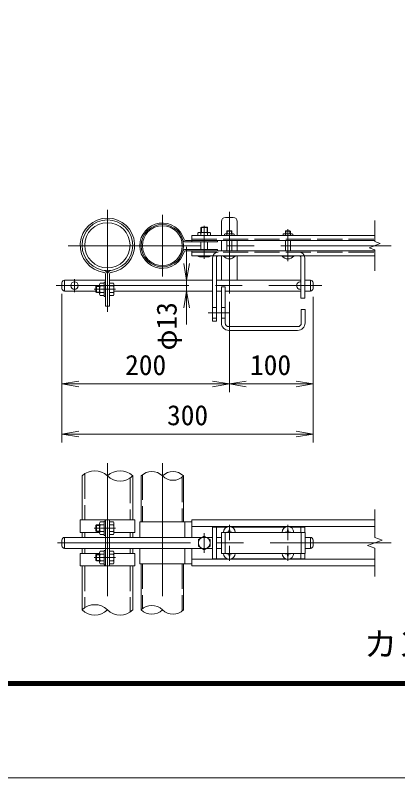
# Model space of a CAD drawing. Units: millimetres at full size, with parts at other scales. Extents: x -4200 to 4200, y -2970 to 2970.
# Drawn here: x -3286 to -2372, y -2970 to -1149 of the extents above; entities that cross this region are included whole.
import ezdxf
from ezdxf.enums import TextEntityAlignment as Align

# ---------------------------------------------------------------- set-up
doc = ezdxf.new("R2010")
doc.units = ezdxf.units.MM
doc.header["$LTSCALE"] = 10
doc.linetypes.add('DASHED', pattern=[7.5, 6, -1.5])
doc.linetypes.add('USER1', pattern=[50.8, 31.75, -6.35, 6.35, -6.35])
doc.layers.add('0-0_D-TTL-TXT', color=7, linetype='Continuous')
for name, color, linetype, lineweight in [('0-2_D-STR1', 1, 'Continuous', 18), ('0-3_D-BMK', 2, 'USER1', 13), ('0-4_D-STR3', 3, 'Continuous', 13), ('0-8_D-STR-DIM', 7, 'Continuous', 13), ('0-9_0', 7, 'Continuous', 18), ('0-B_D-TTL', 7, 'Continuous', 18)]:
    doc.layers.add(name, color=color, linetype=linetype, lineweight=lineweight)
doc.styles.add('ＭＳ ゴシック', font='')
doc.styles.get('ＭＳ ゴシック').set_extended_font_data('MS Gothic')

# ---------------------------------------------------------------- blocks, each defined once
blk = doc.blocks.new('_Open')
at = {"layer": '0-9_0'}
blk.add_line((-10, 1.667), (0, 0), dxfattribs=at)
blk.add_lwpolyline([(-10, -1.667), (0, 0), (-10, 0)], dxfattribs=at)

msp = doc.modelspace()

# ---------------------------------------------------------------- linework, layer by layer
at = {"layer": '0-2_D-STR1'}
for p, q in [((-3126.22, -2249.04), (-3126.22, -2354.04)), ((-3005.22, -2249.04), (-3005.22, -2354.04)), ((-2985.22, -2249.04), (-2985.22, -2359.04)), ((-2883.62, -2249.04), (-2883.62, -2359.04)), ((-3126.22, -2384.04), (-3126.22, -2396.04)), ((-3005.22, -2384.04), (-3005.22, -2396.04)), ((-3126.22, -2422.04), (-3126.22, -2434.04)), ((-3005.22, -2422.04), (-3005.22, -2434.04)), ((-3126.22, -2464.04), (-3126.22, -2569.04)), ((-3005.22, -2464.04), (-3005.22, -2569.04)), ((-2985.22, -2459.04), (-2985.22, -2569.04)), ((-2883.62, -2459.04), (-2883.62, -2569.04))]:
    msp.add_line(p, q, dxfattribs=at)
at = {"layer": '0-2_D-STR1', "linetype": 'DASHED'}
for p, q in [((-3119.82, -2243.8), (-3119.82, -2354.04)), ((-3011.62, -2254.27), (-3011.62, -2354.04)), ((-2982.02, -2246.21), (-2982.02, -2359.04)), ((-2886.82, -2251.86), (-2886.82, -2359.04)), ((-3119.82, -2384.04), (-3119.82, -2396.04)), ((-3011.62, -2384.04), (-3011.62, -2396.04)), ((-3119.82, -2422.04), (-3119.82, -2434.04)), ((-3011.62, -2422.04), (-3011.62, -2434.04)), ((-3119.82, -2464.04), (-3119.82, -2563.8)), ((-3011.62, -2464.04), (-3011.62, -2574.27)), ((-2985.22, -2459.04), (-2985.22, -2569.04)), ((-2982.02, -2459.04), (-2982.02, -2566.21)), ((-2886.82, -2459.04), (-2886.82, -2571.86))]:
    msp.add_line(p, q, dxfattribs=at)
at = {"layer": '0-2_D-STR1'}
for centre, radius in [((-3065.72, -1698.19), 60.5), ((-3065.72, -1698.19), 54.1), ((-2934.42, -1699.04), 50.8), ((-2934.42, -1699.04), 47.6)]:
    msp.add_circle(centre, radius, dxfattribs=at)
at = {"layer": '0-3_D-BMK'}
for p, q in [((-3065.72, -1613.8), (-3065.72, -1857.29)), ((-2774.42, -1618.4), (-2774.42, -1813.43)), ((-2934.42, -1625.42), (-2934.42, -1772.65)), ((-2834.42, -1651.51), (-2834.42, -1730.21)), ((-2634.42, -1659.67), (-2634.42, -1735.78)), ((-3159.62, -1699.04), (-2388.02, -1699.04)), ((-3144.42, -1778.65), (-3144.42, -1810.22)), ((-3188.35, -1794.44), (-2553.04, -1794.44)), ((-3046.1, -1803.29), (-3097.45, -1803.29)), ((-2825.28, -1859.44), (-2774.99, -1859.44)), ((-3065.72, -2218.45), (-3065.72, -2589.62)), ((-2934.42, -2218.45), (-2934.42, -2589.62)), ((-2774.42, -2402.25), (-2774.42, -2365.99)), ((-2634.42, -2402.25), (-2634.42, -2365.99)), ((-3046.1, -2374.04), (-3097.45, -2374.04)), ((-2834.42, -2385.46), (-2834.42, -2432.61)), ((-3185.06, -2409.04), (-2388.02, -2409.04)), ((-2774.42, -2415.82), (-2774.42, -2452.08)), ((-2634.42, -2415.82), (-2634.42, -2452.08)), ((-3046.1, -2444.04), (-3097.45, -2444.04))]:
    msp.add_line(p, q, dxfattribs=at)
at = {"layer": '0-4_D-STR3'}
for p, q in [((-2783.42, -1631.44), (-2765.42, -1631.44)), ((-2841.07, -1654.44), (-2842.42, -1655.79)), ((-2842.42, -1667.44), (-2842.42, -1655.79)), ((-2842.42, -1655.79), (-2826.42, -1655.79)), ((-2841.07, -1654.44), (-2827.78, -1654.44)), ((-2841.07, -1667.44), (-2841.07, -1654.44)), ((-2827.78, -1667.44), (-2827.78, -1654.44)), ((-2826.42, -1655.79), (-2827.78, -1654.44)), ((-2826.42, -1667.44), (-2826.42, -1655.79)), ((-2793.42, -1641.44), (-2793.42, -1674.84)), ((-2755.42, -1641.44), (-2755.42, -1674.84)), ((-2864.42, -1674.84), (-2864.42, -1690.04)), ((-2864.42, -1674.84), (-2426.87, -1674.84)), ((-2849.42, -1669.04), (-2849.42, -1674.84)), ((-2846.26, -1667.44), (-2822.58, -1667.44)), ((-2842.42, -1674.84), (-2842.42, -1669.04)), ((-2826.42, -1674.84), (-2826.42, -1669.04)), ((-2819.42, -1669.04), (-2819.42, -1674.84)), ((-2785.92, -1671.64), (-2785.92, -1674.84)), ((-2779.34, -1663.24), (-2780.42, -1664.32)), ((-2780.42, -1670.44), (-2780.42, -1664.32)), ((-2780.42, -1664.32), (-2768.42, -1664.32)), ((-2780.42, -1674.84), (-2780.42, -1671.64)), ((-2779.34, -1670.44), (-2779.34, -1663.24)), ((-2779.34, -1663.24), (-2769.5, -1663.24)), ((-2779.34, -1663.24), (-2769.5, -1663.24)), ((-2769.5, -1670.44), (-2769.5, -1663.24)), ((-2769.5, -1663.24), (-2768.42, -1664.32)), ((-2768.42, -1670.44), (-2768.42, -1664.32)), ((-2768.42, -1674.84), (-2768.42, -1671.64)), ((-2762.92, -1671.64), (-2762.92, -1674.84)), ((-2645.92, -1671.64), (-2645.92, -1674.84)), ((-2639.34, -1663.24), (-2640.42, -1664.32)), ((-2640.42, -1664.32), (-2628.42, -1664.32)), ((-2640.42, -1670.44), (-2640.42, -1664.32)), ((-2640.42, -1674.84), (-2640.42, -1671.64)), ((-2639.34, -1663.24), (-2629.5, -1663.24)), ((-2639.34, -1670.44), (-2639.34, -1663.24)), ((-2629.5, -1670.44), (-2629.5, -1663.24)), ((-2628.42, -1670.44), (-2628.42, -1664.32)), ((-2628.42, -1674.84), (-2628.42, -1671.64)), ((-2622.92, -1671.64), (-2622.92, -1674.84)), ((-2879.33, -1686.84), (-2426.87, -1686.84)), ((-2879.33, -1690.04), (-2802.42, -1690.04)), ((-2842.42, -1708.04), (-2842.42, -1690.04)), ((-2826.42, -1708.04), (-2826.42, -1690.04)), ((-2802.42, -1686.84), (-2802.42, -1690.04)), ((-2793.42, -1686.84), (-2793.42, -1711.24)), ((-2780.42, -1711.24), (-2780.42, -1686.84)), ((-2768.42, -1711.24), (-2768.42, -1686.84)), ((-2755.42, -1686.84), (-2755.42, -1711.24)), ((-2640.42, -1711.24), (-2640.42, -1686.84)), ((-2628.42, -1711.24), (-2628.42, -1686.84)), ((-2879.33, -1708.04), (-2802.42, -1708.04)), ((-2879.33, -1711.24), (-2426.87, -1711.24)), ((-2864.42, -1711.24), (-2864.42, -1723.24)), ((-2802.42, -1708.04), (-2802.42, -1711.24)), ((-2864.42, -1723.24), (-2426.87, -1723.24)), ((-2849.42, -1723.24), (-2849.42, -1724.24)), ((-2822.78, -1725.44), (-2845.98, -1725.44)), ((-2842.42, -1723.24), (-2842.42, -1724.24)), ((-2826.42, -1723.24), (-2826.42, -1724.24)), ((-2819.42, -1723.24), (-2819.42, -1724.24)), ((-2805.42, -1727.74), (-2805.42, -1879.44)), ((-2793.42, -1723.24), (-2793.42, -1781.44)), ((-2788.42, -1723.24), (-2760.42, -1723.24)), ((-2788.42, -1724.06), (-2788.42, -1723.24)), ((-2788.42, -1724.06), (-2760.42, -1724.06)), ((-2760.42, -1724.06), (-2760.42, -1723.24)), ((-2755.42, -1723.24), (-2755.42, -1781.44)), ((-2648.42, -1723.24), (-2620.42, -1723.24)), ((-2648.42, -1724.06), (-2648.42, -1723.24)), ((-2648.42, -1724.06), (-2620.42, -1724.06)), ((-2620.42, -1724.06), (-2620.42, -1723.24)), ((-2603.42, -1727.74), (-2603.42, -1824.44)), ((-2594.42, -1727.94), (-2594.42, -1824.44)), ((-3168.42, -1781.44), (-3070.32, -1781.44)), ((-3168.42, -1781.44), (-3168.42, -1807.44)), ((-3070.32, -1767.28), (-3070.32, -1843.29)), ((-3065.72, -1767.28), (-3065.72, -1843.29)), ((-3061.12, -1767.28), (-3061.12, -1843.29)), ((-3061.12, -1781.44), (-2814.42, -1781.44)), ((-2805.42, -1781.44), (-2603.42, -1781.44)), ((-2594.42, -1781.44), (-2580.42, -1781.44)), ((-2580.42, -1781.44), (-2580.42, -1807.44)), ((-3174.42, -1787.44), (-3174.42, -1801.44)), ((-3093.12, -1796.65), (-3091.77, -1795.29)), ((-3093.12, -1796.65), (-3093.12, -1809.94)), ((-3084.52, -1796.65), (-3093.12, -1796.65)), ((-3084.52, -1795.29), (-3091.77, -1795.29)), ((-3091.77, -1795.29), (-3091.77, -1811.29)), ((-3084.52, -1791.65), (-3084.52, -1814.85)), ((-3073.52, -1788.29), (-3083.32, -1788.29)), ((-3073.52, -1795.29), (-3083.32, -1795.29)), ((-3073.52, -1786.29), (-3073.52, -1820.29)), ((-3070.32, -1786.29), (-3073.52, -1786.29)), ((-3061.12, -1785.49), (-3061.12, -1821.09)), ((-3061.12, -1788.29), (-3051.32, -1788.29)), ((-3061.12, -1795.29), (-3051.32, -1795.29)), ((-3050.12, -1791.65), (-3050.12, -1814.85)), ((-2793.42, -1797.44), (-2793.42, -1883.44)), ((-2793.42, -1797.44), (-2784.42, -1797.44)), ((-2784.42, -1797.44), (-2784.42, -1883.44)), ((-2574.42, -1787.44), (-2574.42, -1801.44)), ((-3168.42, -1807.44), (-3093.12, -1807.44)), ((-3084.52, -1809.94), (-3093.12, -1809.94)), ((-3093.12, -1809.94), (-3091.77, -1811.29)), ((-3084.52, -1811.29), (-3091.77, -1811.29)), ((-3073.52, -1811.29), (-3083.32, -1811.29)), ((-3073.52, -1818.29), (-3083.32, -1818.29)), ((-3070.32, -1820.29), (-3073.52, -1820.29)), ((-3061.12, -1811.29), (-3051.32, -1811.29)), ((-3061.12, -1818.29), (-3051.32, -1818.29)), ((-3050.12, -1807.44), (-2814.42, -1807.44)), ((-2805.42, -1807.44), (-2793.42, -1807.44)), ((-2784.42, -1807.44), (-2603.42, -1807.44)), ((-2594.42, -1807.44), (-2580.42, -1807.44)), ((-2603.42, -1824.44), (-2594.42, -1824.44)), ((-3061.12, -1843.29), (-3070.32, -1843.29)), ((-2814.42, -1846.44), (-2805.42, -1846.44)), ((-2793.42, -1846.44), (-2784.42, -1846.44)), ((-2602.42, -1851.44), (-2602.42, -1883.44)), ((-2602.42, -1851.44), (-2593.42, -1851.44)), ((-2593.42, -1851.44), (-2593.42, -1883.44)), ((-2814.42, -1872.44), (-2805.42, -1872.44)), ((-2793.42, -1872.44), (-2784.42, -1872.44)), ((-2775.42, -1892.44), (-2611.42, -1892.44)), ((-2775.42, -1901.44), (-2611.42, -1901.44)), ((-3130.82, -2354.04), (-3000.62, -2354.04)), ((-3130.82, -2354.04), (-3130.82, -2384.04)), ((-3093.12, -2367.39), (-3091.77, -2366.04)), ((-3093.12, -2367.39), (-3093.12, -2380.68)), ((-3084.52, -2367.39), (-3093.12, -2367.39)), ((-3084.52, -2366.04), (-3091.77, -2366.04)), ((-3091.77, -2366.04), (-3091.77, -2382.04)), ((-3084.52, -2362.39), (-3084.52, -2385.6)), ((-3073.52, -2359.04), (-3083.32, -2359.04)), ((-3073.52, -2366.04), (-3083.32, -2366.04)), ((-3070.32, -2357.04), (-3073.52, -2357.04)), ((-3073.52, -2357.04), (-3073.52, -2391.04)), ((-3070.32, -2354.04), (-3070.32, -2464.04)), ((-3065.72, -2354.04), (-3065.72, -2464.04)), ((-3061.12, -2354.04), (-3061.12, -2464.04)), ((-3061.12, -2356.24), (-3061.12, -2391.84)), ((-3061.12, -2359.04), (-3051.32, -2359.04)), ((-3061.12, -2366.04), (-3051.32, -2366.04)), ((-3050.12, -2362.39), (-3050.12, -2385.6)), ((-3000.62, -2354.04), (-3000.62, -2384.04)), ((-2988.42, -2359.04), (-2864.42, -2359.04)), ((-2988.42, -2359.04), (-2988.42, -2396.04)), ((-2880.42, -2359.04), (-2880.42, -2396.04)), ((-2864.42, -2354.04), (-2864.42, -2396.04)), ((-2864.42, -2354.04), (-2426.87, -2354.04)), ((-3130.82, -2384.04), (-3084.52, -2384.04)), ((-3093.12, -2380.68), (-3091.77, -2382.04)), ((-3084.52, -2380.68), (-3093.12, -2380.68)), ((-3084.52, -2382.04), (-3091.77, -2382.04)), ((-3073.52, -2382.04), (-3083.32, -2382.04)), ((-3061.12, -2382.04), (-3051.32, -2382.04)), ((-3050.12, -2384.04), (-3000.62, -2384.04)), ((-2864.42, -2370.04), (-2426.87, -2370.04)), ((-2814.42, -2371.04), (-2814.42, -2447.04)), ((-2814.42, -2371.04), (-2779.62, -2371.04)), ((-2805.42, -2371.04), (-2805.42, -2447.04)), ((-2793.42, -2384.04), (-2793.42, -2434.04)), ((-2793.42, -2384.04), (-2593.42, -2384.04)), ((-2778.13, -2383.2), (-2780.72, -2383.25)), ((-2780.72, -2383.25), (-2780.72, -2384.04)), ((-2775.21, -2377.74), (-2775.26, -2380.33)), ((-2775.21, -2377.74), (-2773.63, -2377.74)), ((-2773.63, -2377.74), (-2773.59, -2380.33)), ((-2769.23, -2371.04), (-2639.62, -2371.04)), ((-2638.13, -2383.2), (-2640.72, -2383.25)), ((-2640.72, -2383.25), (-2640.72, -2384.04)), ((-2635.21, -2377.74), (-2635.26, -2380.33)), ((-2635.21, -2377.74), (-2633.63, -2377.74)), ((-2633.63, -2377.74), (-2633.59, -2380.33)), ((-2630.72, -2383.2), (-2628.12, -2383.25)), ((-2629.23, -2371.04), (-2594.42, -2371.04)), ((-2628.12, -2383.25), (-2628.12, -2384.04)), ((-2603.42, -2371.04), (-2603.42, -2384.04)), ((-2594.42, -2371.04), (-2594.42, -2384.04)), ((-2593.42, -2384.04), (-2593.42, -2434.04)), ((-3174.42, -2402.04), (-3174.42, -2416.04)), ((-3168.42, -2396.04), (-3070.32, -2396.04)), ((-3168.42, -2396.04), (-3168.42, -2422.04)), ((-3073.52, -2389.04), (-3083.32, -2389.04)), ((-3070.32, -2391.04), (-3073.52, -2391.04)), ((-3070.62, -2396.04), (-2814.42, -2396.04)), ((-3061.12, -2389.04), (-3051.32, -2389.04)), ((-2805.42, -2396.04), (-2793.42, -2396.04)), ((-2593.42, -2396.04), (-2580.42, -2396.04)), ((-2580.42, -2396.04), (-2580.42, -2422.04)), ((-2574.42, -2402.04), (-2574.42, -2416.04)), ((-3168.42, -2422.04), (-3070.32, -2422.04)), ((-3070.62, -2422.04), (-2814.42, -2422.04)), ((-2988.42, -2422.04), (-2988.42, -2459.04)), ((-2880.42, -2422.04), (-2880.42, -2459.04)), ((-2864.42, -2422.04), (-2864.42, -2464.04)), ((-2805.42, -2422.04), (-2793.42, -2422.04)), ((-2593.42, -2422.04), (-2580.42, -2422.04)), ((-3130.82, -2434.04), (-3084.52, -2434.04)), ((-3130.82, -2464.04), (-3130.82, -2434.04)), ((-3093.12, -2437.39), (-3091.77, -2436.04)), ((-3084.52, -2437.39), (-3093.12, -2437.39)), ((-3093.12, -2450.68), (-3093.12, -2437.39)), ((-3091.77, -2452.04), (-3091.77, -2436.04)), ((-3084.52, -2436.04), (-3091.77, -2436.04)), ((-3084.52, -2455.68), (-3084.52, -2432.48)), ((-3073.52, -2429.04), (-3083.32, -2429.04)), ((-3073.52, -2436.04), (-3083.32, -2436.04)), ((-3073.52, -2461.04), (-3073.52, -2427.04)), ((-3070.32, -2427.04), (-3073.52, -2427.04)), ((-3061.12, -2429.04), (-3051.32, -2429.04)), ((-3061.12, -2436.04), (-3051.32, -2436.04)), ((-3050.32, -2434.04), (-3000.62, -2434.04)), ((-3050.12, -2432.39), (-3050.12, -2455.6)), ((-3000.62, -2464.04), (-3000.62, -2434.04)), ((-2793.42, -2434.04), (-2593.42, -2434.04)), ((-2780.72, -2434.83), (-2780.72, -2434.04)), ((-2778.13, -2434.87), (-2780.72, -2434.83)), ((-2775.21, -2440.34), (-2775.26, -2437.74)), ((-2775.21, -2440.34), (-2773.63, -2440.34)), ((-2773.63, -2440.34), (-2773.59, -2437.74)), ((-2770.72, -2434.87), (-2768.12, -2434.83)), ((-2768.12, -2434.83), (-2768.12, -2434.04)), ((-2640.72, -2434.83), (-2640.72, -2434.04)), ((-2638.13, -2434.87), (-2640.72, -2434.83)), ((-2635.21, -2440.34), (-2635.26, -2437.74)), ((-2635.21, -2440.34), (-2633.63, -2440.34)), ((-2633.63, -2440.34), (-2633.59, -2437.74)), ((-2630.72, -2434.87), (-2628.12, -2434.83)), ((-2628.12, -2434.83), (-2628.12, -2434.04)), ((-2603.42, -2434.04), (-2603.42, -2447.04)), ((-2594.42, -2434.04), (-2594.42, -2447.04)), ((-3084.52, -2450.68), (-3093.12, -2450.68)), ((-3093.12, -2450.68), (-3091.77, -2452.04)), ((-3084.52, -2452.04), (-3091.77, -2452.04)), ((-3073.52, -2452.04), (-3083.32, -2452.04)), ((-3061.12, -2452.04), (-3051.32, -2452.04)), ((-2864.42, -2448.04), (-2426.87, -2448.04)), ((-2814.42, -2447.04), (-2779.62, -2447.04)), ((-2769.23, -2447.04), (-2639.62, -2447.04)), ((-2629.23, -2447.04), (-2594.42, -2447.04)), ((-3130.82, -2464.04), (-3000.62, -2464.04)), ((-3073.52, -2459.04), (-3083.32, -2459.04)), ((-3070.32, -2461.04), (-3073.52, -2461.04)), ((-3061.12, -2459.04), (-3051.32, -2459.04)), ((-2988.42, -2459.04), (-2864.42, -2459.04)), ((-2864.42, -2464.04), (-2426.87, -2464.04))]:
    msp.add_line(p, q, dxfattribs=at)
at = {"layer": '0-4_D-STR3', "linetype": 'DASHED'}
for p, q in [((-2783.21, -1670.44), (-2765.49, -1670.44)), ((-2643.21, -1670.44), (-2625.49, -1670.44)), ((-2864.42, -1683.64), (-2426.87, -1683.64)), ((-2864.42, -1714.44), (-2426.87, -1714.44)), ((-2784.42, -2384.04), (-2784.42, -2434.04)), ((-2602.42, -2384.04), (-2602.42, -2434.04))]:
    msp.add_line(p, q, dxfattribs=at)
at = {"layer": '0-4_D-STR3'}
for points in [[(-2639.34, -1663.24), (-2629.5, -1663.24), (-2628.42, -1664.32)], [(-2814.42, -1727.94), (-2814.42, -1879.44), (-2805.42, -1879.44)], [(-2770.72, -2383.2), (-2768.12, -2383.25), (-2768.12, -2384.04)]]:
    msp.add_lwpolyline(points, dxfattribs=at)
at = {"layer": '0-4_D-STR3', "color": 4, "linetype": 'DASHED'}
msp.add_lwpolyline([(-2834.42, -2392.84), (-2848.45, -2400.94), (-2848.45, -2417.14), (-2834.42, -2425.24), (-2820.39, -2417.14), (-2820.39, -2400.94)], close=True, dxfattribs=at)
at = {"layer": '0-4_D-STR3'}
msp.add_circle((-3144.42, -1794.44), 9, dxfattribs=at)
at = {"layer": '0-4_D-STR3', "color": 4, "linetype": 'DASHED', "lineweight": 9}
msp.add_circle((-2834.42, -2409.04), 14.07, dxfattribs=at)
at = {"layer": '0-4_D-STR3'}
for centre, radius, start, end in [((-3065.72, -1698.19), 65.1, 277.58485, 262.41515), ((-2783.42, -1641.44), 10, 90, 180), ((-2765.42, -1641.44), 10, 0, 90), ((-2934.42, -1699.04), 54, 15.6185, 344.3815), ((-2845.92, -1672.03), 4.6, 40.52088, 139.47912), ((-2834.42, -1688.24), 20.8, 67.38014, 112.61986), ((-2822.92, -1672.03), 4.6, 40.52088, 139.47912), ((-2783.17, -1674.19), 3.75, 42.84372, 137.15628), ((-2774.42, -1686.04), 15.6, 67.38014, 112.61986), ((-2765.67, -1674.17), 3.74, 42.69541, 137.30459), ((-2643.17, -1674.19), 3.75, 42.84372, 137.15628), ((-2634.42, -1686.04), 15.6, 67.38014, 112.61986), ((-2625.67, -1674.17), 3.74, 42.69541, 137.30459), ((-2879.33, -1683.64), 6.4, 195.6185, 270), ((-2879.33, -1683.64), 3.2, 195.6185, 270), ((-2879.33, -1714.44), 6.4, 90, 164.3815), ((-2879.33, -1714.44), 3.2, 90, 164.3815), ((-2845.92, -1719.73), 5.7, 232.14171, 307.85829), ((-2834.42, -1698.17), 27.27, 252.93847, 287.06153), ((-2822.92, -1719.74), 5.7, 232.09851, 307.90149), ((-2800.92, -1727.94), 13.5, 90, 180), ((-2800.92, -1727.74), 4.5, 90, 180), ((-2774.42, -1712.44), 18.2, 219.71514, 320.28486), ((-2634.42, -1712.44), 18.2, 219.71514, 320.28486), ((-2607.92, -1727.94), 13.5, 0, 90), ((-2607.92, -1727.74), 4.5, 0, 90), ((-3074.92, -1767.28), 4.6, 0, 82.41515), ((-3074.92, -1767.28), 9.2, 0, 82.41515), ((-3056.52, -1767.28), 9.2, 97.58485, 180), ((-3056.52, -1767.28), 4.6, 97.58485, 180), ((-3168.42, -1787.44), 6, 90, 180), ((-2580.42, -1787.44), 6, 0, 90), ((-3168.42, -1801.44), 6, 180, 270), ((-3078.83, -1791.79), 5.7, 142.09851, 217.90149), ((-3057.25, -1803.29), 27.27, 162.93847, 197.06153), ((-3055.82, -1791.79), 5.7, 322.09851, 37.90149), ((-3077.39, -1803.29), 27.27, 342.93847, 17.06153), ((-2604.42, -1794.44), 9, 83.62063, 276.37937), ((-2580.42, -1801.44), 6, 270, 0), ((-3078.82, -1814.79), 5.7, 142.14171, 217.85829), ((-3055.82, -1814.79), 5.7, 322.14171, 37.85829), ((-2775.42, -1883.44), 18, 180, 270), ((-2775.42, -1883.44), 9, 180, 270), ((-2611.42, -1883.44), 9, 270, 0), ((-2611.42, -1883.44), 18, 270, 0), ((-3078.83, -2362.54), 5.7, 142.09851, 217.90149), ((-3057.25, -2374.04), 27.27, 162.93847, 197.06153), ((-3055.82, -2362.54), 5.7, 322.09851, 37.90149), ((-3077.39, -2374.04), 27.27, 342.93847, 17.06153), ((-3078.82, -2385.54), 5.7, 142.14171, 217.85829), ((-3055.82, -2385.54), 5.7, 322.14171, 37.85829), ((-2774.42, -2384.04), 14, 0, 180), ((-2778.23, -2380.23), 2.98, 270, 0), ((-2770.61, -2380.23), 2.98, 180, 270), ((-2634.42, -2384.04), 14, 0, 180), ((-2638.23, -2380.23), 2.98, 270, 0), ((-2630.61, -2380.23), 2.98, 180, 270), ((-3168.42, -2402.04), 6, 90, 180), ((-2580.42, -2402.04), 6, 0, 90), ((-3168.42, -2416.04), 6, 180, 270), ((-2580.42, -2416.04), 6, 270, 0), ((-3078.82, -2432.54), 5.7, 142.14171, 217.85829), ((-3057.25, -2444.04), 27.27, 162.93847, 197.06153), ((-3055.82, -2432.54), 5.7, 322.09851, 37.90149), ((-3077.39, -2444.04), 27.27, 342.93847, 17.06153), ((-2774.42, -2434.04), 14, 180, 0), ((-2778.23, -2437.85), 2.98, 0, 90), ((-2770.61, -2437.85), 2.98, 90, 180), ((-2634.42, -2434.04), 14, 180, 0), ((-2638.23, -2437.85), 2.98, 0, 90), ((-2630.61, -2437.85), 2.98, 90, 180), ((-3078.83, -2455.54), 5.7, 142.09851, 217.90149), ((-3055.82, -2455.54), 5.7, 322.14171, 37.85829)]:
    msp.add_arc(centre, radius, start, end, dxfattribs=at)
at = {"layer": '0-8_D-STR-DIM'}
for p, q in [((-2426.87, -1689.42), (-2426.87, -1639.04)), ((-2413.65, -1694.23), (-2426.87, -1689.42)), ((-2876.42, -1741.44), (-2876.42, -1701.44)), ((-2440.08, -1703.84), (-2413.65, -1694.23)), ((-2426.87, -1708.65), (-2440.08, -1703.84)), ((-2426.87, -1759.04), (-2426.87, -1708.65)), ((-2876.42, -1807.44), (-2876.42, -1781.44)), ((-3174.42, -1814.44), (-3174.42, -2049.18)), ((-3174.42, -1814.44), (-3174.42, -2169.18)), ((-2774.42, -1833.43), (-2774.42, -2049.18)), ((-2774.42, -1833.43), (-2774.42, -2049.18)), ((-2574.42, -1821.44), (-2574.42, -2049.18)), ((-2574.42, -1821.44), (-2574.42, -2169.18)), ((-2876.42, -1847.44), (-2876.42, -1887.44)), ((-3174.42, -2029.18), (-2774.42, -2029.18)), ((-2774.42, -2029.18), (-2574.42, -2029.18)), ((-3174.42, -2149.18), (-2574.42, -2149.18)), ((-2426.87, -2396.21), (-2426.87, -2329.04)), ((-2444.49, -2415.45), (-2409.25, -2402.62)), ((-2409.25, -2402.62), (-2426.87, -2396.21)), ((-2426.87, -2421.86), (-2444.49, -2415.45)), ((-2426.87, -2489.04), (-2426.87, -2421.86))]:
    msp.add_line(p, q, dxfattribs=at)
for centre, radius, start, end in [((-3095.97, -2279.48), 42.92, 45.18146, 134.81854), ((-3035.47, -2279.48), 42.92, 45.18146, 134.81854), ((-2959.82, -2274.6), 36.03, 45.18146, 134.81854), ((-2909.02, -2274.6), 36.03, 45.18146, 134.81854), ((-3035.47, -2218.59), 42.92, 225.18146, 314.81854), ((-2909.02, -2223.47), 36.03, 225.18146, 314.81854), ((-3095.97, -2599.48), 42.92, 45.18146, 134.81854), ((-2959.82, -2594.6), 36.03, 45.18146, 134.81854), ((-3095.97, -2538.59), 42.92, 225.18146, 314.81854), ((-3035.47, -2538.59), 42.92, 225.18146, 314.81854), ((-2959.82, -2543.47), 36.03, 225.18146, 314.81854), ((-2909.02, -2543.47), 36.03, 225.18146, 314.81854)]:
    msp.add_arc(centre, radius, start, end, dxfattribs=at)
at = {"layer": '0-B_D-TTL', "color": 2}
msp.add_lwpolyline([(-4200, 2970), (4200, 2970), (4200, -2970), (-4200, -2970)], close=True, dxfattribs=at)
at = {"layer": '0-B_D-TTL'}
for points in [[(-3930, 2750), (3930, 2750), (3930, -2750), (-3930, -2750)], [(-3927.5, 2747.5), (3927.5, 2747.5), (3927.5, -2747.5), (-3927.5, -2747.5)], [(-3925, 2745), (3925, 2745), (3925, -2745), (-3925, -2745)], [(-3922.5, 2742.5), (3922.5, 2742.5), (3922.5, -2742.5), (-3922.5, -2742.5)], [(-3920, 2740), (3920, 2740), (3920, -2740), (-3920, -2740)]]:
    msp.add_lwpolyline(points, close=True, dxfattribs=at)

# ---------------------------------------------------------------- block references
at = {"layer": '0-8_D-STR-DIM', "xscale": 4, "yscale": 4}
for p, rotation in [((-2876.42, -1781.44), 270), ((-2876.42, -1807.44), 90), ((-3174.42, -2029.18), 180), ((-2774.42, -2029.18), 180), ((-3174.42, -2149.18), 180)]:
    msp.add_blockref('_Open', p, dxfattribs=dict(at, rotation=rotation))
for p in [(-2774.42, -2029.18), (-2574.42, -2029.18), (-2574.42, -2149.18)]:
    msp.add_blockref('_Open', p, dxfattribs=at)

# ---------------------------------------------------------------- texts
at = {"layer": '0-0_D-TTL-TXT', "style": 'ＭＳ ゴシック'}
msp.add_text('カンヌキ取付詳細図', height=57.7, dxfattribs=at).set_placement((-2452.41, -2696.76), align=Align.BOTTOM_LEFT)
at = {"layer": '0-8_D-STR-DIM', "style": 'ＭＳ ゴシック'}
msp.add_text('φ13', height=48.09, rotation=90, dxfattribs=at).set_placement((-2885.87, -1949.24), align=Align.BOTTOM_LEFT)
for s, p in [('200', (-3023.43, -2022.43)), ('100', (-2725.08, -2022.43)), ('300', (-2923.31, -2142.43))]:
    msp.add_text(s, height=48.09, dxfattribs=at).set_placement(p, align=Align.BOTTOM_LEFT)

doc.saveas('drawing.dxf')
